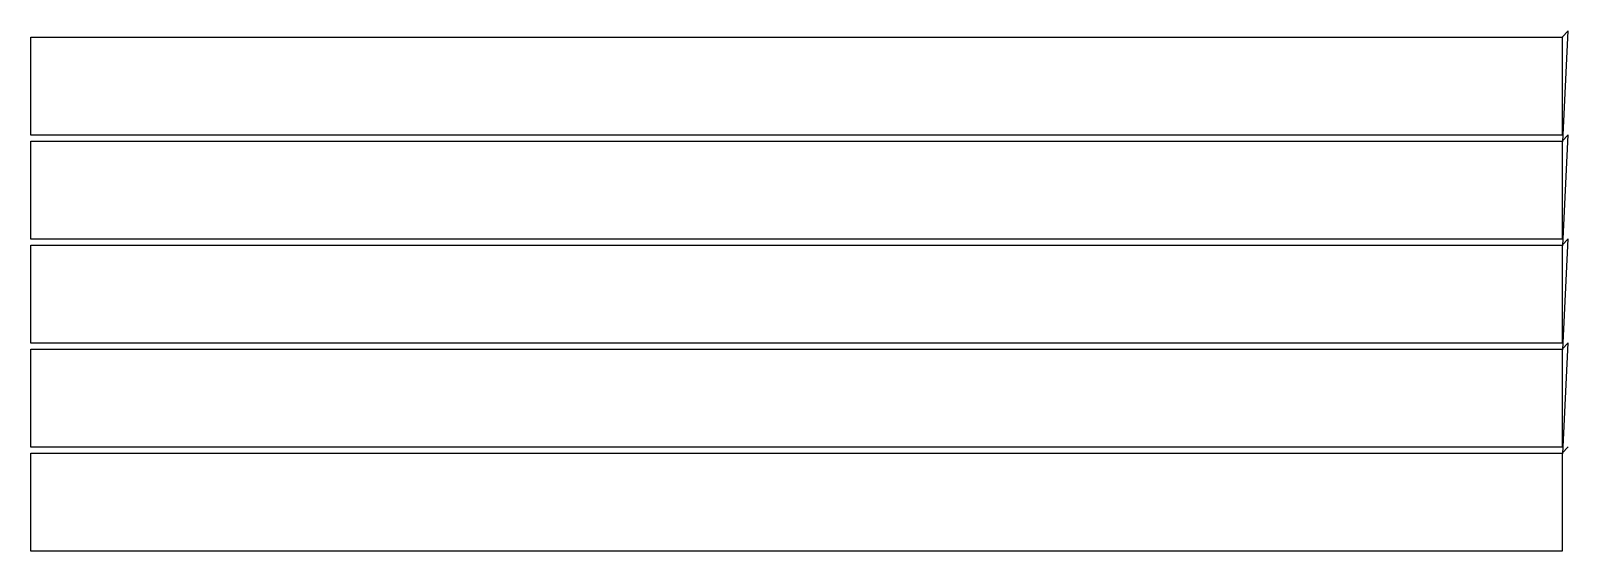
# Model space of a CAD drawing. Header units: metres. Extents: x 8 to 6123, y 8 to 2076.
import ezdxf

# ---------------------------------------------------------------- set-up
doc = ezdxf.new("R2010")
doc.units = ezdxf.units.M

msp = doc.modelspace()

# ---------------------------------------------------------------- linework, layer by layer
at = {"layer": 'TOOL_0'}
for p, q in [((8, 1661.115), (8, 2051.115)), ((8, 2051.115), (6098, 2051.115)), ((6122.749, 2075.864), (6098, 2051.115)), ((6098, 2051.115), (6098, 1661.115)), ((6098, 2051.115), (6101.536, 2047.579)), ((6101.536, 1634.232), (6122.749, 2075.864)), ((6098, 1661.115), (8, 1661.115)), ((6122.749, 1662.516), (6098, 1637.768)), ((6101.536, 1220.885), (6122.749, 1662.516)), ((8, 1247.768), (8, 1637.768)), ((8, 1637.768), (6098, 1637.768)), ((6098, 1637.768), (6098, 1247.768)), ((6098, 1637.768), (6101.536, 1634.232)), ((6098, 1247.768), (8, 1247.768)), ((8, 834.421), (8, 1224.421)), ((8, 1224.421), (6098, 1224.421)), ((6122.749, 1249.17), (6098, 1224.421)), ((6098, 1224.421), (6098, 834.421)), ((6098, 1224.421), (6101.536, 1220.885)), ((6101.536, 807.538), (6122.749, 1249.17)), ((6098, 834.421), (8, 834.421)), ((8, 421.074), (8, 811.074)), ((8, 811.074), (6098, 811.074)), ((6122.749, 835.823), (6098, 811.074)), ((6098, 811.074), (6098, 421.074)), ((6098, 811.074), (6101.536, 807.538)), ((6101.536, 394.465), (6122.749, 835.823)), ((6098, 421.074), (8, 421.074)), ((8, 8.001), (8, 398.001)), ((8, 398.001), (6098, 398.001)), ((6122.749, 422.75), (6098, 398.001)), ((6098, 398.001), (6098, 8.001)), ((6098, 398.001), (6101.536, 394.465)), ((6098, 8.001), (8, 8.001))]:
    msp.add_line(p, q, dxfattribs=at)

doc.saveas('drawing.dxf')
